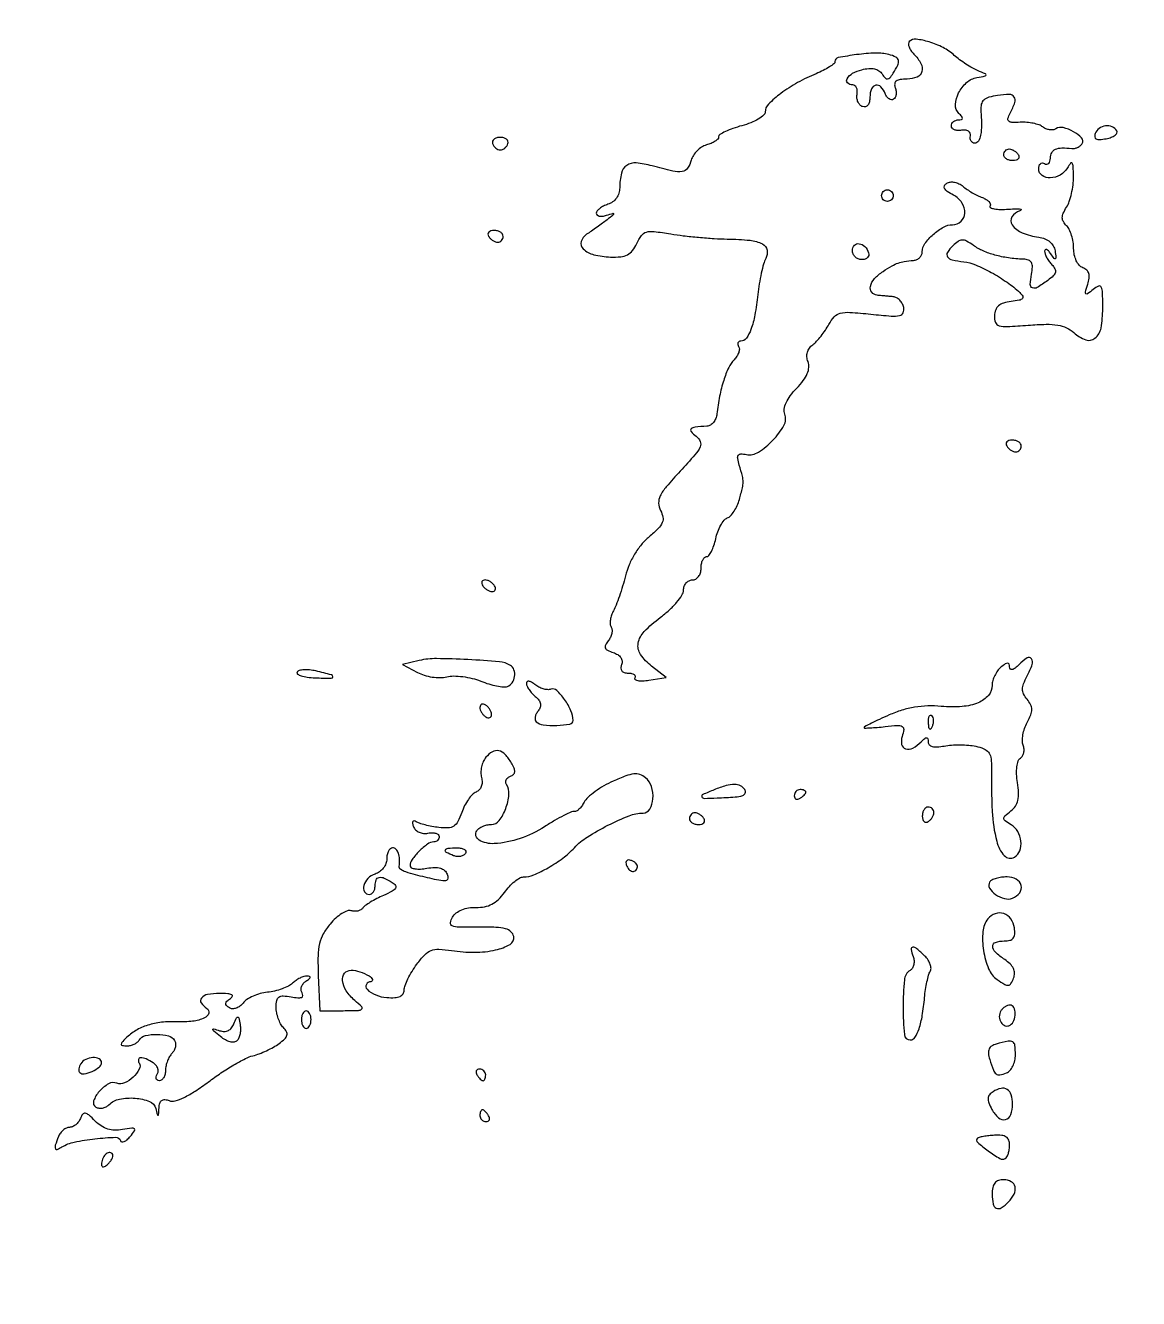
# Model space of a CAD drawing. Extents: x 0 to 4160, y 0 to 3120.
# Drawn here: x 2450.9 to 2642.1, y 2016.6 to 2235.2 of the extents above; entities that cross this region are included whole.
import ezdxf

# ---------------------------------------------------------------- set-up
doc = ezdxf.new("R2010")
doc.units = 0

msp = doc.modelspace()

# ---------------------------------------------------------------- linework, layer by layer
for points in [[(4159.499279, 606.274193, 0.000001), (4159.667734, 974.478125, 0.000057), (4159.806661, 1380.08378, 0.000034), (4159.883999, 1862.25), (4160, 3120), (3296.563358, 3120), (2433.126717, 3120)], [(757.647081, 3119.740147, 0.000002), (520.492565, 3119.487217, 0.4139)], [(1964.75, 0.149832, 0.000016), (2717.930904, 0.232101, 0.000028), (3351.473438, 0.357111)]]:
    msp.add_lwpolyline(points, format="xyb")
for points in [[(2602.767506, 2232.434172, 0.203253), (2602.619523, 2232.068305, 0.083997), (2602.719354, 2231.532746, 0.064159), (2603.041045, 2230.914886, 0.044334), (2603.547619, 2230.309524, -0.071319), (2604.760454, 2228.690728, -0.192936), (2604.928357, 2227.291398, -0.232643), (2604.096223, 2226.340574, -0.099), (2602.393011, 2226, 0.030434), (2601.187563, 2225.926559, 0.125961), (2600.51329, 2225.663247, 0.220066), (2600.253069, 2225.203086, 0.112432), (2600.349337, 2224.532025, -0.059372), (2600.501274, 2223.93149, -0.068289), (2600.497038, 2223.340673, -0.079038), (2600.34427, 2222.849049, -0.140461), (2600.061111, 2222.537769, -0.169173), (2599.691713, 2222.455784, -0.120562), (2599.291274, 2222.60502, -0.09156), (2598.918636, 2222.973151, -0.060691), (2598.63617, 2223.505744, 0.09874), (2597.903442, 2224.666067, 0.263494), (2596.999825, 2224.941068, 0.249987), (2596.260804, 2224.306141, 0.093038), (2596, 2222.916667, -0.052502), (2595.914692, 2222.106489, -0.110347), (2595.652449, 2221.53411, -0.161572), (2595.247585, 2221.256536, -0.155483), (2594.75, 2221.27041, -0.117385), (2594.294964, 2221.562122, -0.084385), (2593.953502, 2222.062684, -0.077424), (2593.775488, 2222.691828, -0.074595), (2593.793837, 2223.353744, 0.060623), (2593.828842, 2223.98348, 0.090726), (2593.694732, 2224.516412, 0.11903), (2593.417858, 2224.869917, 0.168935), (2593.043837, 2225, -0.194897), (2592.176746, 2225.351333, -0.347984), (2592.081776, 2226.071572, -0.131945), (2593.03313, 2226.993644, -0.065466), (2594.607334, 2227.616295, -0.040086), (2595.799261, 2227.815717, -0.073012), (2596.782453, 2227.756538, -0.091753), (2597.550584, 2227.441801, -0.107037), (2598.107334, 2226.885347, 0.036123), (2598.626166, 2226.195176, 0.232815), (2599.016953, 2226.031571, 0.206601), (2599.416825, 2226.233921, 0.028498), (2599.984687, 2227, 0.028988), (2600.788142, 2228.39374, 0.174089), (2600.886953, 2229.21143, 0.226383), (2600.437619, 2229.778909, 0.050919), (2599.25, 2230.217897, 0.071204), (2596.997575, 2230.466998, 0.02441), (2593.717312, 2230.201262, 0.0162), (2590.552561, 2229.683902, 0.358345), (2590, 2229.011914, -0.227674), (2589.821027, 2228.639242, -0.026229), (2589.045312, 2228.08203, -0.027426), (2587.995004, 2227.486739, -0.019013), (2586.75, 2226.926608, 0.031023), (2583.573639, 2225.404855, 0.033936), (2580.708467, 2223.541372, 0.033607), (2578.558903, 2221.687448, 0.200608), (2578, 2220.350486, -0.21901), (2577.741615, 2219.788886, -0.044306), (2576.825, 2219.134754, -0.03922), (2575.531865, 2218.505519, -0.027866), (2574, 2218, 0.018461), (2572.467369, 2217.525985, 0.027767), (2571.175, 2216.991139, 0.026489), (2570.216417, 2216.466374, 0.259862), (2570, 2216.078087, -0.191341), (2569.856032, 2215.715653, -0.056332), (2569.3907, 2215.322094, -0.047632), (2568.719805, 2214.960543, -0.035845), (2567.925787, 2214.690844, 0.076712), (2567.092123, 2214.329595, 0.055901), (2566.301539, 2213.698461, 0.055901), (2565.670405, 2212.907877, 0.076712), (2565.309156, 2212.074213, -0.088756), (2564.67991, 2210.712344, -0.20665), (2563.742834, 2210.133478, -0.093392), (2562.121933, 2210.199078, -0.011036), (2558.611672, 2211.090775, 0.043614), (2555.85617, 2211.602624, 0.174162), (2554.217471, 2211.187031, 0.19104), (2553.308143, 2209.857945, 0.053922), (2553.015313, 2207.317388, -0.076222), (2552.867142, 2206.39434, -0.077559), (2552.449467, 2205.56413, -0.078739), (2551.805424, 2204.910594, -0.082242), (2551, 2204.5, 0.038374), (2550.234551, 2204.190676, 0.048581), (2549.5875, 2203.786954, 0.056749), (2549.140219, 2203.354715, 0.174005), (2549, 2202.963997, 0.224584), (2549.140995, 2202.665927, 0.122911), (2549.514062, 2202.489141, 0.080205), (2550.079548, 2202.467718, 0.045642), (2550.75, 2202.61302, -0.004353), (2551.860731, 2202.951669, -0.467005), (2551.976563, 2202.874686, -0.254045), (2551.903443, 2202.695353, -0.002748), (2550.836622, 2201.831635, -0.009329), (2550.067031, 2201.238747, -0.00542), (2549.122353, 2200.554404, -0.005417), (2548.160379, 2199.888836, -0.009098), (2547.336622, 2199.353571, 0.185151), (2546.4035, 2198.117443, 0.279273), (2546.746012, 2196.851383, 0.130416), (2548.576702, 2195.8452, 0.052165), (2551.432299, 2195.445847, 0.033167), (2553.195153, 2195.501566, 0.094903), (2554.365984, 2195.84732, 0.111322), (2555.217753, 2196.562017, 0.055914), (2555.942546, 2197.773248, -0.051882), (2556.744757, 2199.138652, -0.166632), (2557.599703, 2199.730733, -0.098774), (2558.914036, 2199.8342, -0.012157), (2561.778358, 2199.422772, 0.012194), (2563.947247, 2199.111401, 0.006947), (2566.581768, 2198.835604, 0.006934), (2569.243143, 2198.631495, 0.011392), (2571.5, 2198.54142, -0.019583), (2575.403714, 2198.321535, -0.09366), (2577.537166, 2197.702956, -0.231308), (2578.331052, 2196.652548, -0.17096), (2578.11578, 2195.189312, 0.052584), (2577.740512, 2194.248795, 0.01383), (2577.34366, 2192.67436, 0.013887), (2576.989347, 2190.846708, 0.013836), (2576.736551, 2189, -0.016962), (2576.235846, 2185.504971, -0.042985), (2575.57151, 2183.028927, -0.065577), (2574.771505, 2181.488563, -0.244932), (2573.833994, 2181, 0.112359), (2573.516248, 2180.927684, 0.183974), (2573.328535, 2180.729932, 0.158497), (2573.304321, 2180.43202, 0.080246), (2573.450174, 2180.08062, -0.150293), (2573.567952, 2179.629209, -0.072165), (2573.455443, 2179.03528, -0.061586), (2573.143704, 2178.396969, -0.052065), (2572.670202, 2177.813059, 0.088905), (2571.736883, 2176.472136, 0.030964), (2570.885372, 2174.268928, 0.027916), (2570.185355, 2171.539705, 0.021517), (2569.719167, 2168.501051, -0.070052), (2569.522954, 2167.729662, -0.074537), (2569.123755, 2167.06029, -0.08262), (2568.589463, 2166.592266, -0.122808), (2568, 2166.403366, 0.011262), (2565.953827, 2166.222316, 0.162333), (2565.300696, 2165.920693, 0.412574), (2565.285367, 2165.466128, 0.042937), (2566.160019, 2164.67375, -0.131868), (2566.845724, 2163.787138, -0.209713), (2566.82935, 2162.843396, -0.072376), (2565.950185, 2161.4876, -0.007527), (2563.397637, 2158.662947, 0.010812), (2561.026412, 2156.004033, 0.06091), (2559.977736, 2154.420651, 0.123359), (2559.703839, 2153.183189, 0.116459), (2560.035701, 2151.933292, -0.076168), (2560.43861, 2150.791941, -0.150433), (2560.332864, 2149.845896, -0.095614), (2559.646302, 2148.843617, -0.020016), (2558.066969, 2147.402897, 0.045619), (2556.747253, 2146.069162, 0.036177), (2555.574344, 2144.414416, 0.035535), (2554.630876, 2142.571951, 0.039464), (2553.995898, 2140.676999, -0.011208), (2553.522813, 2138.946488, -0.010508), (2552.963125, 2137.200982, -0.010538), (2552.40153, 2135.673763, -0.035134), (2551.943134, 2134.709323, 0.046069), (2551.602342, 2133.949983, 0.047727), (2551.41131, 2133.149988, 0.052508), (2551.386691, 2132.428365, 0.121279), (2551.552213, 2131.915518, -0.124789), (2551.705148, 2131.430209, -0.068109), (2551.65556, 2130.804005, -0.061126), (2551.422706, 2130.139685, -0.05844), (2551.03344, 2129.540293, 0.054545), (2550.561514, 2128.825828, 0.223812), (2550.54413, 2128.320568, 0.18129), (2550.933718, 2127.914476, 0.035045), (2551.896322, 2127.532906, -0.061428), (2552.680475, 2127.173246, -0.103265), (2553.204183, 2126.676945, -0.125303), (2553.424789, 2126.085753, -0.119122), (2553.341982, 2125.448808, 0.086892), (2553.223834, 2124.84445, 0.16998), (2553.374914, 2124.38398, 0.157991), (2553.791903, 2124.096475, 0.072687), (2554.452028, 2124, -0.048523), (2555.054802, 2123.941365, -0.105624), (2555.479947, 2123.759402, -0.182507), (2555.661773, 2123.490685, -0.199436), (2555.61183, 2123.180944, 0.400594), (2555.669621, 2122.907743, 0.111025), (2556.117724, 2122.729206, 0.052497), (2556.951096, 2122.684905, 0.023489), (2558.044863, 2122.793277), (2560.984102, 2123.224665), (2558.492051, 2125.184913, -0.077051), (2556.60877, 2127.204529, -0.195466), (2556.197072, 2129.130254, -0.14982), (2557.235817, 2131.160693, -0.040906), (2559.976362, 2133.558173, 0.02594), (2561.500234, 2134.81288, 0.031042), (2562.791612, 2136.149901, 0.032448), (2563.713879, 2137.385768, 0.141615), (2563.976362, 2138.25, -0.084145), (2564.098944, 2138.918319, -0.092025), (2564.433681, 2139.485938, -0.09901), (2564.925974, 2139.865693, -0.115429), (2565.5, 2140, 0.130775), (2566.075754, 2140.153209, 0.10214), (2566.5625, 2140.583333, 0.08892), (2566.888136, 2141.230589, 0.072314), (2567, 2142, -0.044077), (2567.067622, 2142.765608, -0.06388), (2567.27041, 2143.4125, -0.083673), (2567.568711, 2143.850101, -0.204147), (2567.920545, 2144, 0.232912), (2568.319595, 2144.19655, 0.044069), (2568.768594, 2144.901099, 0.038887), (2569.189645, 2145.892639, 0.026914), (2569.514841, 2147.06757, -0.034417), (2569.869691, 2148.278714, -0.038583), (2570.377093, 2149.382322, -0.042024), (2570.951758, 2150.236764, -0.132853), (2571.504049, 2150.639927, 0.115826), (2572.062066, 2151.019261, 0.041651), (2572.654661, 2151.782991, 0.03859), (2573.188023, 2152.760488, 0.036958), (2573.57379, 2153.822358, 0.0084), (2574.104916, 2155.836888, 0.060787), (2574.224248, 2156.83024, 0.063543), (2574.09786, 2157.806222, 0.009642), (2573.562818, 2159.702667, -0.027474), (2573.282159, 2160.852873, -0.195146), (2573.394525, 2161.404212, -0.253471), (2573.83233, 2161.636503, -0.045426), (2574.784693, 2161.541464, 0.192523), (2576.854721, 2161.939868, 0.060134), (2579.338276, 2163.992363, 0.060675), (2581.225417, 2166.533252, 0.224676), (2581.372292, 2168.472207, -0.132367), (2581.281452, 2169.349282, -0.067586), (2581.605695, 2170.416459, -0.052794), (2582.318104, 2171.617356, -0.030776), (2583.401199, 2172.896874, 0.028883), (2584.554091, 2174.248446, 0.06086), (2585.246413, 2175.438452, 0.081782), (2585.509932, 2176.505377, 0.1118), (2585.368616, 2177.481784, -0.073044), (2585.18364, 2178.306733, -0.086355), (2585.261399, 2179.101481, -0.087895), (2585.600583, 2179.812423, -0.0789), (2586.174177, 2180.394608, 0.045798), (2586.838884, 2180.985752, 0.020352), (2587.605672, 2181.874835, 0.019944), (2588.346554, 2182.88864, 0.02542), (2588.942179, 2183.881427, -0.06381), (2589.879077, 2185.202133, -0.14807), (2590.915129, 2185.812438, -0.076666), (2592.547096, 2185.951991, -0.009104), (2596.177339, 2185.639253, 0.006659), (2599.660653, 2185.322012, 0.068531), (2601.099431, 2185.407493, 0.238815), (2601.696806, 2185.875962, 0.158465), (2601.805459, 2186.757826, 0.075171), (2601.564992, 2187.433771, 0.069783), (2601.130803, 2188.02779, 0.07362), (2600.576011, 2188.452437, 0.104329), (2599.983642, 2188.63465, -0.000104), (2599.324547, 2188.694605, -0.000069), (2598.568632, 2188.763631, -0.000069), (2597.834851, 2188.83084, -0.000136), (2597.25, 2188.88465, -0.205324), (2596.300566, 2189.399683, -0.231135), (2596.081195, 2190.406924, -0.125736), (2596.792382, 2191.740243, -0.064253), (2598.25, 2192.973722, -0.011635), (2599.821768, 2193.938897, -0.045024), (2600.857095, 2194.423078, -0.049735), (2601.910779, 2194.689962, -0.016387), (2603.5, 2194.875, 0.086306), (2604.072859, 2195.024529, 0.087167), (2604.559375, 2195.358379, 0.091458), (2604.885628, 2195.822122, 0.108087), (2605, 2196.345012, -0.155723), (2605.448631, 2197.750562, -0.056027), (2606.865335, 2199.33405, -0.055725), (2608.636752, 2200.592434, -0.127262), (2610.212109, 2201, 0.192997), (2611.666689, 2201.583183, 0.197261), (2612.29851, 2203.00311, 0.15354), (2611.803291, 2204.754523, 0.125436), (2610.36003, 2206.07491, -0.024876), (2609.290787, 2206.717502, -0.117722), (2608.809239, 2207.239041, -0.255564), (2608.804295, 2207.698141, -0.132664), (2609.208081, 2208.128601, -0.115555), (2609.798105, 2208.326413, -0.070499), (2610.535572, 2208.291454, -0.064611), (2611.301894, 2208.039902, -0.064945), (2611.977161, 2207.60141, 0.027557), (2612.6918, 2207.057532, 0.017054), (2613.585347, 2206.495663, 0.017092), (2614.508621, 2205.99958, 0.029299), (2615.313382, 2205.659062, -0.046258), (2615.97182, 2205.353772, -0.075953), (2616.449195, 2204.969142, -0.110044), (2616.678273, 2204.570673, -0.21736), (2616.633528, 2204.216053, 0.447665), (2616.718634, 2203.929019, 0.067268), (2617.366137, 2203.724176, 0.040036), (2618.442152, 2203.624866, 0.019576), (2619.820146, 2203.662278, -0.009467), (2621.140281, 2203.724843, -0.043448), (2621.90498, 2203.680121, -0.543438), (2621.967129, 2203.544594, -0.180128), (2621.75, 2203.379964, 0.182905), (2620.404633, 2202.348454, 0.302579), (2620.449763, 2200.971704, 0.141094), (2622.172102, 2199.607042, 0.063007), (2624.989784, 2198.845818, -0.05907), (2626.054062, 2198.567235, -0.080847), (2626.904506, 2198.062803, -0.089174), (2627.492396, 2197.359447, -0.090904), (2627.793541, 2196.5, -0.007643), (2627.950208, 2195.391712, -0.27995), (2627.849719, 2195.167161, -0.401445), (2627.648716, 2195.199477, -0.010586), (2627.069069, 2196, 0.030989), (2626.667345, 2196.509683, 0.109875), (2626.33117, 2196.750937, 0.317402), (2626.117133, 2196.705073, 0.184666), (2626.015313, 2196.45, 0.089611), (2626.096823, 2195.957947, 0.036677), (2626.371686, 2195.336162, 0.034796), (2626.772792, 2194.695124, 0.037478), (2627.25, 2194.132679, -0.065798), (2627.784508, 2193.425336, -0.193953), (2627.863571, 2192.83238, -0.14164), (2627.506064, 2192.225004, -0.030401), (2626.55887, 2191.432679, -0.02058), (2624.755779, 2190.21319, -0.233422), (2623.923043, 2190.133943, -0.326699), (2623.537242, 2190.728613, -0.033226), (2623.755249, 2192.5, 0.034244), (2623.906135, 2193.746908, 0.137522), (2623.73915, 2194.488885, 0.187142), (2623.249577, 2194.906376, 0.074212), (2622.366577, 2195.07431, -0.024701), (2619.781195, 2195.305492, -0.032686), (2617.467085, 2195.78404, -0.036262), (2615.45414, 2196.500086, -0.049229), (2613.774285, 2197.445543, 0.027323), (2612.593919, 2198.179634, 0.130089), (2611.829283, 2198.369203, 0.151897), (2611.135637, 2198.141495, 0.041703), (2610.247293, 2197.39015, 0.0544), (2609.32167, 2196.237768, 0.301031), (2609.334368, 2195.481671, 0.192322), (2610.122208, 2194.955086, 0.025531), (2612.139804, 2194.633336, -0.073656), (2614.155268, 2194.109813, -0.025728), (2616.856556, 2192.796178, -0.025878), (2619.581024, 2191.103915, -0.038516), (2621.754566, 2189.329828, -0.068278), (2622.241161, 2188.719289, -0.34187), (2622.191248, 2188.313095, -0.15275), (2621.648623, 2188.026069, -0.017217), (2620.254566, 2187.816863, 0.043464), (2618.960346, 2187.552621, 0.104516), (2618.104527, 2187.088908, 0.125773), (2617.603565, 2186.380826, 0.078904), (2617.392906, 2185.382798, 0.100434), (2617.5673, 2184.226222, 0.240711), (2618.184989, 2183.652505, 0.082372), (2619.567096, 2183.497479, 0.006778), (2623.197607, 2183.738281, -0.013884), (2626.270662, 2183.898285, -0.04585), (2628.291918, 2183.761882, -0.068853), (2629.769253, 2183.310538, -0.075536), (2631.017457, 2182.484202, 0.09407), (2633.072685, 2181.229849, 0.268631), (2634.664145, 2181.494004, 0.176921), (2635.696959, 2183.251795, 0.045282), (2636, 2186.59106, 0.006839), (2635.962006, 2189.368562, 0.109485), (2635.734978, 2190.274829, 0.402415), (2635.259356, 2190.44418, 0.067506), (2634.355754, 2189.880287, -0.010618), (2633.377091, 2189.10256, -0.367546), (2633.104238, 2189.117359, -0.278943), (2633.021341, 2189.419096, -0.007848), (2633.424705, 2190.762768, 0.04291), (2633.665427, 2191.831398, 0.107304), (2633.603437, 2192.624598, 0.137163), (2633.238178, 2193.201529, 0.092098), (2632.568951, 2193.611915, -0.123569), (2631.957, 2194.041717, -0.067155), (2631.451542, 2194.815749, -0.059177), (2631.114134, 2195.813256, -0.052035), (2631, 2196.906989, 0.040241), (2630.909639, 2198.02791, 0.035551), (2630.640168, 2199.16876, 0.037271), (2630.245351, 2200.164388, 0.083534), (2629.775041, 2200.824959, -0.06453), (2629.230766, 2201.531315, -0.13268), (2629.050081, 2202.200232, -0.106729), (2629.215675, 2202.96716, -0.033247), (2629.775041, 2204.011391, 0.056951), (2630.243297, 2204.994603, 0.026489), (2630.631236, 2206.355353, 0.02583), (2630.891383, 2207.843107, 0.032706), (2630.969591, 2209.236431, 0.007418), (2630.926333, 2211.027066, 0.142803), (2630.751686, 2211.549395, 0.506557), (2630.464445, 2211.557059, 0.033087), (2629.919901, 2210.75, -0.13133), (2628.69367, 2209.531543, -0.121151), (2626.984447, 2209.040186, -0.163059), (2625.578905, 2209.451172, -0.245525), (2625, 2210.559017, -0.066118), (2625.073267, 2211.110654, -0.138808), (2625.29375, 2211.478525, -0.191142), (2625.620352, 2211.607943, -0.139169), (2626, 2211.5, 0.139169), (2626.379648, 2211.392057, 0.191142), (2626.70625, 2211.521475, 0.138808), (2626.926733, 2211.889346, 0.066118), (2627, 2212.440983, -0.125421), (2627.233855, 2213.358599, -0.163804), (2627.865212, 2213.943233, -0.103399), (2628.978073, 2214.187656, -0.033253), (2630.674593, 2214.091962, 0.079064), (2631.168691, 2214.109249, 0.061225), (2631.681402, 2214.276356, 0.061682), (2632.134415, 2214.560737, 0.083553), (2632.452601, 2214.923307, 0.336036), (2632.360359, 2215.893536, 0.079148), (2630.998719, 2216.971596, 0.069583), (2629.219825, 2217.667244, 0.199434), (2627.935528, 2217.460154, -0.106541), (2627.454456, 2217.289281, -0.068001), (2626.858617, 2217.29332, -0.063666), (2626.243752, 2217.463313, -0.067964), (2625.706195, 2217.780167, 0.083311), (2625.057633, 2218.136245, 0.032642), (2624.070854, 2218.409978, 0.031192), (2622.942502, 2218.572409, 0.033804), (2621.832881, 2218.586864, -0.019413), (2620.402993, 2218.564364, -0.178746), (2619.835848, 2218.788816, -0.292726), (2619.706926, 2219.25346, -0.048165), (2620.082881, 2220.154865, 0.034592), (2620.907342, 2221.990011, 0.245919), (2620.785738, 2222.926086, 0.246388), (2619.947597, 2223.35838, 0.034705), (2617.944378, 2223.205144, 0.031938), (2616.424117, 2222.881776, 0.114206), (2615.55809, 2222.407694, 0.155074), (2615.134585, 2221.692792, 0.076422), (2615.055069, 2220.628337, -0.016351), (2615.169844, 2218.095603, -0.049514), (2615.021156, 2216.378143, -0.089575), (2614.63214, 2215.35698, -0.26285), (2614, 2215, -0.133456), (2613.638866, 2215.098139, -0.125576), (2613.367188, 2215.367188, -0.10725), (2613.229849, 2215.772455, -0.077768), (2613.25, 2216.25, 0.146981), (2613.206748, 2216.706443, 0.155472), (2612.919083, 2217.05158, 0.117665), (2612.408419, 2217.228348, 0.066434), (2611.75, 2217.206163, -0.056917), (2611.08041, 2217.170881, -0.086169), (2610.514062, 2217.305268, -0.115289), (2610.138007, 2217.582031, -0.178556), (2610, 2217.956163, -0.114207), (2610.092151, 2218.354341, -0.100341), (2610.3525, 2218.693373, -0.09377), (2610.741767, 2218.920887, -0.08569), (2611.2, 2219, 0.055138), (2611.717197, 2219.057209, 0.33186), (2611.88278, 2219.25, 0.192135), (2611.780005, 2219.569885, 0.023725), (2611.277331, 2220.122669, -0.211675), (2610.700127, 2221.618787, -0.105179), (2611.230371, 2223.623531, -0.094529), (2612.608602, 2225.411658, -0.138295), (2614.387006, 2226.272462, 0.004728), (2615.806089, 2226.538617, 0.331973), (2615.95851, 2226.70727, 0.324458), (2615.841595, 2226.905154, 0.004613), (2614.5, 2227.473071, -0.030832), (2613.590644, 2227.915553, -0.015548), (2612.5, 2228.577647, -0.01538), (2611.411683, 2229.33417, -0.022048), (2610.5, 2230.074883, 0.061736), (2608.566053, 2231.4067, 0.045935), (2606.164225, 2232.388225, 0.046391), (2603.94289, 2232.84644, 0.227852)], [(2634.698284, 2216.656124, 0.113583), (2634.616421, 2216.076102, 0.267316), (2634.85759, 2215.729867, 0.131431), (2635.47149, 2215.619035, 0.026539), (2636.579641, 2215.770473, 0.03848), (2637.459215, 2216.009934, 0.07152), (2638.111769, 2216.354255, 0.117053), (2638.443747, 2216.74093, 0.263336), (2638.429328, 2217.114349, 0.158583), (2637.613684, 2217.805095, 0.128279), (2636.470721, 2217.957967, 0.125041), (2635.376482, 2217.532302, 0.147201)], [(2531.191667, 2214.925, 0.073624), (2531.399741, 2214.514089, 0.066918), (2531.723802, 2214.165781, 0.070382), (2532.110048, 2213.930417, 0.102038), (2532.5, 2213.85, 0.102038), (2532.889952, 2213.930417, 0.070382), (2533.276198, 2214.165781, 0.066918), (2533.600259, 2214.514089, 0.073624), (2533.808333, 2214.925, 0.159683), (2533.810399, 2215.333474, 0.143818), (2533.571823, 2215.684219, 0.107546), (2533.111023, 2215.920344, 0.064908), (2532.5, 2216, 0.064908), (2531.888977, 2215.920344, 0.107546), (2531.428177, 2215.684219, 0.143818), (2531.189601, 2215.333474, 0.159683)], [(2621.5, 2213, -0.139169), (2621.607943, 2212.620352, -0.191142), (2621.478525, 2212.29375, -0.138808), (2621.110654, 2212.073267, -0.066118), (2620.559017, 2212, -0.062283), (2619.962904, 2212.074545, -0.080552), (2619.457961, 2212.29375, -0.097988), (2619.120018, 2212.618621, -0.153634), (2619, 2213, -0.092995), (2619.071618, 2213.381732, -0.096318), (2619.276414, 2213.70625, -0.099231), (2619.581949, 2213.923444, -0.105429), (2619.940983, 2214, -0.089642), (2620.346558, 2213.926698, -0.053229), (2620.7871, 2213.70625, -0.051032), (2621.193797, 2213.382515, -0.06081)], [(2600, 2206, -0.099038), (2599.923658, 2205.618362, -0.097945), (2599.70625, 2205.29375, -0.097945), (2599.381638, 2205.076342, -0.099038), (2599, 2205, -0.099038), (2598.618362, 2205.076342, -0.097945), (2598.29375, 2205.29375, -0.097945), (2598.076342, 2205.618362, -0.099038), (2598, 2206, -0.099038), (2598.076342, 2206.381638, -0.097945), (2598.29375, 2206.70625, -0.097945), (2598.618362, 2206.923658, -0.099038), (2599, 2207, -0.099038), (2599.381638, 2206.923658, -0.097945), (2599.70625, 2206.70625, -0.097945), (2599.923658, 2206.381638, -0.099038)], [(2530.5, 2199, 0.06081), (2530.806203, 2198.617485, 0.051032), (2531.2129, 2198.29375, 0.053229), (2531.653442, 2198.073302, 0.089642), (2532.059017, 2198, 0.105429), (2532.418051, 2198.076556, 0.099231), (2532.723586, 2198.29375, 0.096318), (2532.928382, 2198.618268, 0.092995), (2533, 2199, 0.153634), (2532.879982, 2199.381379, 0.097988), (2532.542039, 2199.70625, 0.080552), (2532.037096, 2199.925455, 0.062283), (2531.440983, 2200, 0.066118), (2530.889346, 2199.926733, 0.138808), (2530.521475, 2199.70625, 0.191142), (2530.392057, 2199.379648, 0.139169)], [(2595.770833, 2196.1875, -0.134046), (2595.795817, 2195.735738, -0.144529), (2595.585286, 2195.348828, -0.119977), (2595.158616, 2195.089234, -0.077096), (2594.583333, 2195, -0.099038), (2593.979073, 2195.120875, -0.097945), (2593.465104, 2195.465104, -0.097945), (2593.120875, 2195.979073, -0.099038), (2593, 2196.583333, -0.190724), (2593.346973, 2197.459866, -0.244413), (2594.153639, 2197.742973, -0.165501), (2595.122932, 2197.250696, -0.113253)], [(2619.5, 2163, 0.06081), (2619.806203, 2162.617485, 0.051032), (2620.2129, 2162.29375, 0.053229), (2620.653442, 2162.073302, 0.089642), (2621.059017, 2162, 0.105429), (2621.418051, 2162.076556, 0.099231), (2621.723586, 2162.29375, 0.096318), (2621.928382, 2162.618268, 0.092995), (2622, 2163, 0.153634), (2621.879982, 2163.381379, 0.097988), (2621.542039, 2163.70625, 0.080552), (2621.037096, 2163.925455, 0.062283), (2620.440983, 2164, 0.066118), (2619.889346, 2163.926733, 0.138808), (2619.521475, 2163.70625, 0.191142), (2619.392057, 2163.379648, 0.139169)], [(2529.5, 2139, 0.064269), (2529.810561, 2138.617474, 0.051777), (2530.230237, 2138.29375, 0.053414), (2530.689814, 2138.073533, 0.085235), (2531.118034, 2138, 0.117858), (2531.449529, 2138.079239, 0.186277), (2531.642737, 2138.29375, 0.154201), (2531.661825, 2138.617617, 0.076764), (2531.5, 2139, 0.064269), (2531.189439, 2139.382526, 0.051777), (2530.769763, 2139.70625, 0.053414), (2530.310186, 2139.926467, 0.085235), (2529.881966, 2140, 0.117858), (2529.550471, 2139.920761, 0.186277), (2529.357263, 2139.70625, 0.154201), (2529.338175, 2139.382383, 0.076764)], [(2518.593763, 2126.165747), (2515.687526, 2125.5), (2518.266716, 2124.122254, 0.048799), (2519.445303, 2123.633523, 0.03671), (2520.814892, 2123.324111, 0.037394), (2522.174431, 2123.223259, 0.061376), (2523.318172, 2123.365008, -0.063496), (2524.504413, 2123.50694, -0.029752), (2526.049677, 2123.402898, -0.028893), (2527.679388, 2123.098781, -0.03592), (2529.145219, 2122.622655, 0.022431), (2530.52126, 2122.134317, 0.025301), (2531.881721, 2121.793337, 0.025712), (2533.054518, 2121.623787, 0.110483), (2533.75, 2121.713235, 0.161771), (2534.551604, 2122.346675, 0.111409), (2534.96203, 2123.439109, 0.115181), (2534.857562, 2124.57302, 0.18038), (2534.25, 2125.327197, 0.112519), (2532.352132, 2125.938559, 0.008508), (2526.92981, 2126.321596, 0.01132), (2521.550122, 2126.487717, 0.058421)], [(2621.619048, 2125.47619, -0.02611), (2620.928852, 2124.854547, -0.106442), (2620.428065, 2124.60086, -0.288759), (2620.13074, 2124.6946, -0.177623), (2620, 2125.051016, 0.083031), (2619.916419, 2125.550856, 0.329567), (2619.675213, 2125.716838, 0.145839), (2619.25117, 2125.574602, 0.019866), (2618.5, 2125, 0.062371), (2617.92585, 2124.38799, 0.044187), (2617.440625, 2123.5796, 0.044567), (2617.109875, 2122.70935, 0.068639), (2617, 2121.912739, -0.179092), (2616.358901, 2120.180286, -0.117974), (2614.619763, 2118.920016, -0.080002), (2611.845963, 2118.263077, -0.040542), (2608.247815, 2118.29241, 0.030124), (2605.921802, 2118.359796, 0.0333), (2603.682318, 2118.139981, 0.033238), (2601.488177, 2117.624229, 0.029797), (2599.297612, 2116.807449, 0.004598), (2597.650058, 2116.060467, 0.007411), (2596.262423, 2115.390697, 0.002387), (2595.085452, 2114.793894, 0.281268), (2595, 2114.654006, 0.422378), (2595.093159, 2114.563401, 0.004731), (2596.059275, 2114.59941, 0.0109), (2597.223254, 2114.679283, 0.006477), (2598.606041, 2114.822586, -0.011568), (2600.762418, 2115.023892, -0.149986), (2601.539266, 2114.843798, -0.300606), (2601.800149, 2114.318844, -0.046163), (2601.538653, 2113.121786, 0.12318), (2601.452641, 2111.740859, 0.285504), (2602.124076, 2111.004229, 0.19402), (2603.36985, 2111.139076, 0.073707), (2604.8, 2112.2, -0.018534), (2605.421309, 2112.776879, -0.183925), (2605.75, 2112.895926, -0.352122), (2605.94435, 2112.734399, -0.050103), (2606, 2112.180443, 0.196568), (2606.19559, 2111.702153, 0.137288), (2606.706883, 2111.408349, 0.078997), (2607.561395, 2111.330358, 0.030175), (2608.75, 2111.482105, -0.030522), (2609.999255, 2111.640714, -0.018603), (2611.486575, 2111.682461, -0.018618), (2612.969449, 2111.613648, -0.031139), (2614.204297, 2111.432245, -0.044896), (2615.556332, 2111.017196, -0.124501), (2616.35092, 2110.431364, -0.127522), (2616.760559, 2109.547709, -0.048199), (2616.875785, 2108.180583, 0.014859), (2617.014273, 2100.257459, 0.049919), (2617.773042, 2095.131175, 0.121743), (2619.088168, 2092.659607, 0.363069), (2620.848296, 2092.406242, 0.168808), (2621.74649, 2093.510712, 0.114449), (2621.943015, 2095.135205, 0.105653), (2621.399141, 2096.787238, 0.126227), (2620.25, 2097.949575, -0.020811), (2619.224455, 2098.623823, -0.237445), (2619.006906, 2099.040345, -0.216975), (2619.202352, 2099.487268, -0.017405), (2620.214072, 2100.333237, 0.078578), (2620.99174, 2101.164064, 0.091703), (2621.424634, 2102.152934, 0.069989), (2621.540707, 2103.439285, 0.027786), (2621.35386, 2105.20684, -0.027766), (2621.200264, 2106.659309, -0.041665), (2621.242864, 2107.93264, -0.0496), (2621.457155, 2108.90998, -0.177391), (2621.846114, 2109.404893, 0.119877), (2622.208951, 2109.772693, 0.081636), (2622.426279, 2110.321457, 0.07426), (2622.468648, 2110.963235, 0.07114), (2622.32345, 2111.599486, -0.094983), (2622.187725, 2112.358223, -0.040606), (2622.284387, 2113.388432, -0.038268), (2622.570228, 2114.502211, -0.040943), (2623.01786, 2115.533372, 0.028642), (2623.625302, 2116.843565, 0.095631), (2623.799946, 2117.770743, 0.117519), (2623.601507, 2118.587049, 0.055128), (2623, 2119.5, -0.055746), (2622.396169, 2120.418941, -0.119132), (2622.201434, 2121.240182, -0.094896), (2622.385762, 2122.180613, -0.027162), (2623.017437, 2123.532582, 0.035213), (2623.885836, 2125.47196, 0.248505), (2623.749807, 2126.462028, 0.401101), (2623.004129, 2126.60096, 0.051719)], [(2497.601475, 2124.164189, 0.400277), (2497.671606, 2123.831755, 0.07358), (2498.291346, 2123.528943, 0.044856), (2499.336526, 2123.297472, 0.022684), (2500.681725, 2123.185649, 0.004478), (2503.463657, 2123.106009, 0.38811), (2503.753698, 2123.360788, 0.372862), (2503.528962, 2123.686351, 0.004402), (2500.811285, 2124.362994, 0.031897), (2499.743694, 2124.547837, 0.042407), (2498.759309, 2124.570388, 0.048555), (2497.982596, 2124.445926, 0.192656)], [(2537, 2122.244889, 0.109217), (2537.104145, 2121.773795, 0.038917), (2537.444247, 2121.169947, 0.036374), (2537.933622, 2120.543866, 0.035492), (2538.512331, 2119.989766, -0.051865), (2539.135422, 2119.352863, -0.117347), (2539.419185, 2118.745663, -0.138851), (2539.375536, 2118.143755, -0.086312), (2539.021007, 2117.525312, 0.056498), (2538.686054, 2117.013895, 0.071102), (2538.50546, 2116.477938, 0.086014), (2538.500004, 2116.0008, 0.157592), (2538.675343, 2115.657991, 0.17236), (2539.852456, 2115.098018, 0.034678), (2542.2072, 2115.01948, 0.032637), (2544.460883, 2115.248421, 0.366249), (2545, 2115.885693, 0.106249), (2544.643933, 2117.542399, 0.048657), (2543.538732, 2119.469783, 0.048005), (2542.205942, 2121.008457, 0.277509), (2541.199454, 2121.233151, -0.099497), (2540.607645, 2121.159744, -0.05206), (2539.8741, 2121.292439, -0.048862), (2539.121235, 2121.593695, -0.053663), (2538.466378, 2122.027904, 0.036608), (2537.889505, 2122.43934, 0.100196), (2537.420841, 2122.608629, 0.218368), (2537.127272, 2122.523233, 0.217781)], [(2529, 2118.118034, 0.085235), (2529.073533, 2117.689814, 0.053414), (2529.29375, 2117.230237, 0.051777), (2529.617474, 2116.810561, 0.064269), (2530, 2116.5, 0.076764), (2530.382383, 2116.338175, 0.154201), (2530.70625, 2116.357263, 0.186277), (2530.920761, 2116.550471, 0.117858), (2531, 2116.881966, 0.085235), (2530.926467, 2117.310186, 0.053414), (2530.70625, 2117.769763, 0.051777), (2530.382526, 2118.189439, 0.064269), (2530, 2118.5, 0.076764), (2529.617617, 2118.661825, 0.154201), (2529.29375, 2118.642737, 0.186277), (2529.079239, 2118.449529, 0.117858)], [(2606.683114, 2114.8125, -0.054073), (2606.461564, 2114.395823, -0.470617), (2606.279315, 2114.37858, -0.168741), (2606.137993, 2114.670344, -0.018894), (2606.078947, 2115.416667, -0.028489), (2606.089945, 2116.112848, -0.077125), (2606.200665, 2116.592839, -0.208169), (2606.385309, 2116.77538, -0.296942), (2606.604167, 2116.729167, -0.126455), (2606.797407, 2116.402231, -0.060344), (2606.876576, 2115.916927, -0.05415), (2606.839148, 2115.359369, -0.051402)], [(2530.032061, 2109.538631, 0.070596), (2529.584108, 2108.810888, 0.048777), (2529.285541, 2107.889403, 0.048691), (2529.170702, 2106.925258, 0.069367), (2529.271467, 2106.069909, -0.066154), (2529.373019, 2105.252891, -0.087347), (2529.236952, 2104.516461, -0.099181), (2528.879479, 2103.939473, -0.113484), (2528.342069, 2103.57777, 0.110522), (2527.7186, 2103.163423, 0.037772), (2527.024566, 2102.320072, 0.035368), (2526.375077, 2101.242344, 0.03407), (2525.874748, 2100.070545, -0.034065), (2525.206532, 2098.505502, -0.129694), (2524.504541, 2097.720424, -0.13778), (2523.532053, 2097.409521, -0.040392), (2521.950254, 2097.480984, -0.015221), (2520.767713, 2097.66737, -0.01557), (2519.607671, 2097.924227, -0.015508), (2518.616679, 2098.209251, -0.060701), (2518.039539, 2098.475564, 0.096102), (2517.682667, 2098.61069, 0.324649), (2517.471708, 2098.506831, 0.175817), (2517.426257, 2098.178143, 0.038954), (2517.590564, 2097.62459, 0.114035), (2517.952786, 2097.087672, 0.082906), (2518.555732, 2096.688512, 0.076829), (2519.302443, 2096.485077, 0.075866), (2520.079109, 2096.515235, -0.045856), (2520.81472, 2096.588007, -0.074309), (2521.435738, 2096.499614, -0.106567), (2521.849401, 2096.272521, -0.217433), (2522, 2095.942582, -0.097518), (2521.929162, 2095.582836, -0.097574), (2521.727232, 2095.276884, -0.098294), (2521.425786, 2095.07201, -0.100579), (2521.071429, 2095, 0.160884), (2520.015982, 2094.651366, 0.037286), (2518.582085, 2093.412373, 0.037314), (2517.347789, 2091.973612, 0.159959), (2517, 2090.914309, 0.293031), (2517.208242, 2090.589497, 0.070655), (2517.850306, 2090.398235, 0.050686), (2518.785183, 2090.35412, 0.030072), (2519.89466, 2090.481442, -0.03345), (2521.240624, 2090.626707, -0.080286), (2522.23381, 2090.507359, -0.113211), (2522.926586, 2090.12413, -0.118968), (2523.36802, 2089.483338, -0.083824), (2523.511964, 2088.770129, -0.310506), (2523.277071, 2088.403857, -0.137357), (2522.622788, 2088.321367, -0.017782), (2521.22336, 2088.580579, -0.004857), (2517.946655, 2089.342356, -0.02831), (2516.251957, 2089.856843, -0.060346), (2515.360782, 2090.311656, -0.287496), (2515.138735, 2090.81094, 0.044945), (2515.20323, 2092.059775, 0.076331), (2515.005443, 2093.084893, 0.109218), (2514.584598, 2093.755352, 0.200807), (2514, 2094, 0.185742), (2513.618226, 2093.853109, 0.089917), (2513.29375, 2093.432295, 0.069758), (2513.073798, 2092.806935, 0.04977), (2513, 2092.067388, -0.094537), (2512.850007, 2091.281172, -0.071315), (2512.4125, 2090.516015, -0.069591), (2511.764378, 2089.887511, -0.081113), (2511, 2089.5, 0.122244), (2509.770253, 2088.744999, 0.1253), (2509.050019, 2087.508968, 0.204958), (2509.181807, 2086.468717, 0.266145), (2510, 2086, 0.148195), (2510.381354, 2086.115568, 0.098894), (2510.70625, 2086.440625, 0.082425), (2510.925306, 2086.926543, 0.064853), (2511, 2087.5, -0.090637), (2511.179737, 2088.483373, -0.261654), (2511.692121, 2088.912678, -0.155931), (2512.57054, 2088.803368, -0.032739), (2513.947847, 2088.053394, -0.096387), (2514.498082, 2087.534324, -0.314206), (2514.504477, 2087.059888, -0.124634), (2513.933302, 2086.551396, -0.016136), (2512.447847, 2085.839061, 0.015813), (2511.272793, 2085.276509, 0.017683), (2510.179591, 2084.660004, 0.017231), (2509.29076, 2084.073458, 0.083943), (2508.865654, 2083.64847, -0.110369), (2508.523629, 2083.340592, -0.072246), (2508.026855, 2083.14859, -0.067183), (2507.456947, 2083.096925, -0.06961), (2506.900953, 2083.199682, 0.173731), (2506.232558, 2083.184789, 0.049064), (2505.286661, 2082.711002, 0.043155), (2504.25069, 2081.925635, 0.034106), (2503.273652, 2080.91337, 0.045912), (2502.092088, 2079.214674, 0.072433), (2501.448921, 2077.563183, 0.052928), (2501.191883, 2075.449332, 0.014544), (2501.238353, 2072.092219), (2501.5, 2066.000833), (2505.5, 2066.033686, 0.00465), (2508.14073, 2066.079939, 0.17472), (2508.68871, 2066.294224, 0.437003), (2508.699642, 2066.683216, 0.016396), (2507.5, 2067.783269, -0.071325), (2506.052462, 2069.436843, -0.114099), (2505.412816, 2071.192251, -0.198096), (2505.759929, 2072.451795, -0.23417), (2506.861111, 2072.984687, -0.078368), (2508.37021, 2072.732223, -0.050105), (2509.995318, 2072.001998, -0.167826), (2510.529452, 2071.387831, -0.527459), (2510.281385, 2071.015313, 0.271641), (2509.495588, 2070.541023, 0.332476), (2509.615954, 2069.714941, 0.10072), (2511.110555, 2068.728476, 0.078288), (2513.013256, 2068.290257, 0.030134), (2514.379084, 2068.276791, 0.089602), (2515.287239, 2068.488585, 0.147615), (2515.805861, 2068.926265, 0.145188), (2516, 2069.580749, -0.090356), (2516.140181, 2070.350131, -0.023739), (2516.639197, 2071.504851, -0.02331), (2517.343109, 2072.787267, -0.022012), (2518.175989, 2074.024168, -0.030003), (2519.52439, 2075.636049, -0.110377), (2520.618915, 2076.375758, -0.106632), (2521.945136, 2076.592496, -0.02703), (2524.128459, 2076.363468, 0.040708), (2528.108744, 2076.055609, 0.054574), (2531.702359, 2076.464224, 0.073873), (2534.182345, 2077.425371, 0.321385), (2534.804584, 2078.776197, 0.164629), (2534.342478, 2079.589716, 0.117018), (2533.412181, 2080.091802, 0.056448), (2531.761779, 2080.339805, 0.011799), (2528.832472, 2080.377244, -0.00601), (2525.427017, 2080.381344, -0.086761), (2524.244209, 2080.604302, -0.353903), (2523.933736, 2081.132863, -0.10262), (2524.285543, 2082.08562, -0.090127), (2524.942971, 2082.808499, -0.064926), (2525.88957, 2083.354692, -0.058245), (2527.051442, 2083.685413, -0.04738), (2528.343665, 2083.771166, 0.054249), (2529.810355, 2083.888702, 0.074156), (2531.059579, 2084.325543, 0.070499), (2532.172085, 2085.128543, 0.043844), (2533.231762, 2086.343602, -0.029448), (2534.068246, 2087.360326, -0.034095), (2534.980938, 2088.219683, -0.036404), (2535.839175, 2088.825122, -0.136233), (2536.4691, 2089, 0.099535), (2538.260645, 2089.36021, 0.030765), (2540.740365, 2090.583668, 0.031022), (2543.246438, 2092.2323, 0.044247), (2545.225904, 2094.012104, -0.064479), (2547.450418, 2095.855536, -0.023831), (2550.999469, 2097.866703, -0.022724), (2554.642766, 2099.504476, -0.090921), (2557.031892, 2099.978038, 0.263404), (2558.189695, 2100.655549, 0.11454), (2558.731492, 2102.418521, 0.094918), (2558.479975, 2104.518632, 0.143372), (2557.45706, 2106.035637, 0.09364), (2556.498995, 2106.566506, 0.105988), (2555.455611, 2106.679702, 0.064333), (2554.0738, 2106.353815, 0.015885), (2551.916263, 2105.46224, 0.025383), (2550.299507, 2104.632036, 0.025598), (2548.779906, 2103.644394, 0.026444), (2547.551031, 2102.649858, 0.08675), (2546.909382, 2101.830679, -0.033548), (2546.485568, 2101.152377, -0.046313), (2546.013416, 2100.611976, -0.055123), (2545.563705, 2100.270101, -0.20712), (2545.220143, 2100.224694, 0.179128), (2544.752292, 2100.188392, 0.010097), (2543.422409, 2099.542496, 0.01447), (2541.84515, 2098.67826, 0.010025), (2540.111462, 2097.614741, -0.060653), (2535.895224, 2095.582549, -0.067498), (2531.464944, 2094.715855, -0.145942), (2528.865231, 2095.328508, -0.423705), (2528.458881, 2096.933469, -0.102848), (2528.846238, 2097.342205, -0.051796), (2529.471232, 2097.686706, -0.048329), (2530.218605, 2097.920919, -0.051822), (2530.979562, 2098, 0.236843), (2532.310831, 2098.668078, 0.070423), (2533.434383, 2100.724951, 0.067591), (2533.983556, 2103.131413, 0.16214), (2533.567866, 2104.890191, -0.126282), (2533.44517, 2105.28357, -0.126178), (2533.527028, 2105.687549, -0.111093), (2533.807928, 2106.040486, -0.082309), (2534.243769, 2106.28602, 0.099189), (2534.769919, 2106.606094, 0.18857), (2534.983925, 2107.04488, 0.121817), (2534.883396, 2107.662228, 0.032121), (2534.428557, 2108.561911, 0.052823), (2533.33566, 2110.036394, 0.153384), (2532.248934, 2110.662954, 0.189504), (2531.152397, 2110.49054, 0.087106)], [(2569.25, 2103.968838, 0.009304), (2567.298775, 2103.142044, 0.391434), (2567.13429, 2102.758566, 0.321371), (2567.516787, 2102.492427, 0.0081), (2569.75, 2102.559877, 0.005773), (2572.853321, 2102.739885, 0.056282), (2574.144545, 2102.977424, 0.242613), (2574.570163, 2103.390466, 0.223078), (2574.5, 2104, 0.143006), (2573.770901, 2104.656614, 0.11424), (2572.734701, 2104.890024, 0.070479), (2571.280489, 2104.675207, 0.023705)], [(2583, 2102.940983, 0.108972), (2583.078288, 2102.586039, 0.182303), (2583.29375, 2102.3746, 0.161196), (2583.6179, 2102.343488, 0.082592), (2584, 2102.5, 0.029505), (2584.382774, 2102.768994, 0.035638), (2584.70625, 2103.066025, 0.038439), (2584.934461, 2103.34829, 0.151918), (2585, 2103.559017, 0.210953), (2584.92554, 2103.727648, 0.081139), (2584.70625, 2103.870461, 0.061769), (2584.382849, 2103.967655, 0.042167), (2584, 2104, 0.105053), (2583.618444, 2103.918938, 0.099167), (2583.29375, 2103.688914, 0.09642), (2583.076123, 2103.345238, 0.093332)], [(2605, 2099.440983, 0.066118), (2605.073267, 2098.889346, 0.138808), (2605.29375, 2098.521475, 0.191142), (2605.620352, 2098.392057, 0.139169), (2606, 2098.5, 0.06081), (2606.382515, 2098.806203, 0.051032), (2606.70625, 2099.2129, 0.053229), (2606.926698, 2099.653442, 0.089642), (2607, 2100.059017, 0.105429), (2606.923444, 2100.418051, 0.099231), (2606.70625, 2100.723586, 0.096318), (2606.381732, 2100.928382, 0.092995), (2606, 2101, 0.153634), (2605.618621, 2100.879982, 0.097988), (2605.29375, 2100.542039, 0.080552), (2605.074545, 2100.037096, 0.062283)], [(2565, 2099, 0.153634), (2565.120018, 2098.618621, 0.097988), (2565.457961, 2098.29375, 0.080552), (2565.962904, 2098.074545, 0.062283), (2566.559017, 2098, 0.066118), (2567.110654, 2098.073267, 0.138808), (2567.478525, 2098.29375, 0.191142), (2567.607943, 2098.620352, 0.139169), (2567.5, 2099, 0.06081), (2567.193797, 2099.382515, 0.051032), (2566.7871, 2099.70625, 0.053229), (2566.346558, 2099.926698, 0.089642), (2565.940983, 2100, 0.105429), (2565.581949, 2099.923444, 0.099231), (2565.276414, 2099.70625, 0.096318), (2565.071618, 2099.381732, 0.092995)], [(2526.526992, 2093.043674, -0.126981), (2526.190464, 2092.720854, -0.081026), (2525.678351, 2092.533742, -0.072258), (2525.073335, 2092.506898, -0.066719), (2524.467975, 2092.650663, -0.027681), (2523.230543, 2093.205874, -0.395517), (2523.082867, 2093.622791, -0.275668), (2523.523001, 2093.936989, -0.020503), (2525.059017, 2094, -0.045552), (2525.806756, 2093.931736, -0.099152), (2526.339579, 2093.719079, -0.177225), (2526.57458, 2093.405148, -0.214542)], [(2554.15, 2091.05, 0.104687), (2554.586752, 2090.305209, 0.167686), (2555.227257, 2089.955686, 0.239194), (2555.786965, 2090.130242, 0.175736), (2556.075, 2090.725, 0.149613), (2556.014704, 2091.031991, 0.073742), (2555.775469, 2091.354531, 0.062883), (2555.403407, 2091.64317, 0.053161), (2554.95, 2091.85, 0.089632), (2554.522225, 2091.911576, 0.189618), (2554.22, 2091.78, 0.189618), (2554.088424, 2091.477775, 0.089632)], [(2616.570027, 2088.113307, 0.278298), (2616.558996, 2087.083811, 0.106765), (2617.568718, 2085.988732, 0.089965), (2619.101091, 2085.278968, 0.156438), (2620.487265, 2085.35674, 0.138993), (2621.724044, 2086.28263, 0.229252), (2621.979791, 2087.536291, 0.209973), (2621.148711, 2088.599622, 0.123993), (2619.559017, 2089, 0.033487), (2618.584447, 2088.934655, 0.03864), (2617.674096, 2088.739534, 0.042239), (2616.946146, 2088.454832, 0.140917)], [(2616.27685, 2081.792889, 0.149296), (2615.407727, 2079.621009, 0.059251), (2615.518451, 2076.376457, 0.059155), (2616.39027, 2073.234287, 0.143718), (2617.878098, 2071.37283, 0.016932), (2619.149988, 2070.544695, 0.15873), (2619.777836, 2070.398709, 0.241573), (2620.230597, 2070.682844, 0.042497), (2620.682767, 2071.615688, 0.095024), (2620.835796, 2072.471556, 0.107832), (2620.648173, 2073.282431, 0.089106), (2620.09654, 2074.055194, 0.046774), (2619.175181, 2074.799678, -0.039043), (2617.553439, 2076.069228, -0.201558), (2617.087621, 2077.082833, -0.336135), (2617.572615, 2077.768621, -0.076828), (2619.069551, 2078, 0.058652), (2620.055286, 2078.11603, 0.169909), (2620.625009, 2078.481963, 0.155535), (2620.871791, 2079.148383, 0.046977), (2620.819551, 2080.239784, 0.119497), (2620.200936, 2081.790488, 0.157257), (2618.987954, 2082.696233, 0.168771), (2617.541366, 2082.689059, 0.139492)], [(2603.426881, 2075.32995, -0.071214), (2603.584714, 2074.637862, -0.074291), (2603.538371, 2073.939655, -0.081643), (2603.301598, 2073.342541, -0.119765), (2602.906492, 2072.942209, 0.236366), (2601.912605, 2071.332035, 0.02275), (2601.707414, 2066.596786, 0.021529), (2601.918761, 2061.928071, 0.388585), (2602.932612, 2061, 0.258554), (2603.737946, 2061.446278, 0.058247), (2604.433119, 2062.913842, 0.041013), (2604.999721, 2065.189333, 0.018144), (2605.388525, 2068.264248, -0.014724), (2605.555105, 2069.658193, -0.015873), (2605.800389, 2071.005161, -0.015564), (2606.082519, 2072.14327, -0.069978), (2606.357625, 2072.769632, 0.151266), (2606.493749, 2073.295448, 0.071923), (2606.359978, 2073.989011, 0.061298), (2605.993328, 2074.735457, 0.05164), (2605.437763, 2075.41938, 0.018731), (2604.077226, 2076.681629, 0.191005), (2603.363673, 2076.928449, 0.457412), (2603.074991, 2076.562832, 0.044218)], [(2496.821429, 2070.75, -0.07354), (2496.105124, 2070.248496, -0.029812), (2495.00692, 2069.77849, -0.028703), (2493.7455, 2069.405646, -0.032434), (2492.5, 2069.198052, 0.041837), (2491.264663, 2068.96823, 0.037224), (2490.033607, 2068.530021, 0.039141), (2488.983403, 2067.963589, 0.086529), (2488.316535, 2067.347914, -0.067756), (2487.776315, 2066.810466, -0.078041), (2487.136056, 2066.467514, -0.089384), (2486.497782, 2066.366019, -0.134038), (2485.959772, 2066.524862, -0.061175), (2485.471973, 2066.915927, -0.225741), (2485.347812, 2067.279852, -0.184341), (2485.54526, 2067.659263, -0.040419), (2486.143237, 2068.109687, 0.140524), (2486.469761, 2068.476914, 0.418509), (2486.367344, 2068.76177, 0.092954), (2485.673824, 2068.937049, 0.014368), (2484.25, 2068.984687, 0.044001), (2482.228706, 2068.816058, 0.177016), (2481.171526, 2068.208538, 0.336687), (2481.129982, 2067.366237, 0.104622), (2482.106763, 2066.434017, -0.341389), (2482.41779, 2065.605834, -0.214675), (2481.700161, 2064.790324, -0.076853), (2479.6469, 2064.215828, -0.040738), (2477, 2064.11524, 0.037009), (2474.302885, 2064.032854, 0.050991), (2471.931981, 2063.536398, 0.056074), (2469.891792, 2062.624478, 0.061864), (2468.178571, 2061.305954, 0.016233), (2467.495051, 2060.585105, 0.221408), (2467.394077, 2060.247442, 0.338304), (2467.599997, 2060.046505, 0.030188), (2468.369554, 2060, 0.059196), (2468.993916, 2060.074179, 0.050631), (2469.619243, 2060.29375, 0.05308), (2470.152674, 2060.617081, 0.091818), (2470.5, 2061, -0.19896), (2471.54844, 2061.755526, -0.061586), (2473.521349, 2061.970678, -0.061456), (2475.495964, 2061.698152, -0.191624), (2476.553851, 2060.912868, -0.11056), (2476.7267, 2060.413694, -0.077894), (2476.701464, 2059.818176, -0.072722), (2476.487746, 2059.219746, -0.074436), (2476.112868, 2058.712868, 0.066133), (2475.686464, 2058.155814, 0.039097), (2475.326905, 2057.398155, 0.03844), (2475.081721, 2056.570787, 0.052863), (2475, 2055.8, -0.056901), (2474.921394, 2055.111511, -0.076258), (2474.688914, 2054.52875, -0.095335), (2474.34498, 2054.138108, -0.166206), (2473.940983, 2054, -0.126017), (2473.593424, 2054.08901, -0.188844), (2473.394897, 2054.326592, -0.148061), (2473.38453, 2054.686428, -0.072223), (2473.569098, 2055.111803, 0.123544), (2473.725209, 2055.602982, 0.099558), (2473.649564, 2056.153424, 0.089711), (2473.35273, 2056.679176, 0.078477), (2472.878115, 2057.096491, 0.035974), (2471.646944, 2057.757447, 0.107236), (2470.715791, 2057.953113, 0.346986), (2470.354427, 2057.664159, 0.198), (2470.450174, 2057.08062, -0.267174), (2470.484822, 2055.97835, -0.083773), (2469.435986, 2054.621021, -0.078696), (2467.935833, 2053.619436, -0.202196), (2466.657965, 2053.577757, 0.225262), (2465.223805, 2053.46751, 0.081281), (2463.595271, 2052.145033, 0.098189), (2462.649944, 2050.534524, 0.351561), (2463.02199, 2049.48641, 0.104823), (2463.546082, 2049.298248, 0.077883), (2464.162689, 2049.310362, 0.074078), (2464.775289, 2049.515401, 0.078795), (2465.287132, 2049.887132, -0.148546), (2467.097972, 2050.854088, -0.0688), (2469.787261, 2051.010627, -0.072817), (2472.240546, 2050.450113, -0.240796), (2473.310674, 2049.25, 0.00292), (2473.604836, 2048.150642, 0.390164), (2473.712828, 2048.083011, 0.34063), (2473.804523, 2048.185533, 0.002677), (2473.883999, 2049.356989, -0.059443), (2474.031217, 2050.160844, -0.165975), (2474.363891, 2050.618236, -0.177268), (2474.890029, 2050.759398, -0.069522), (2475.633068, 2050.587311, 0.16385), (2476.631504, 2050.545757, 0.040731), (2478.180787, 2051.137126, 0.032934), (2480.111946, 2052.222156, 0.016965), (2482.383068, 2053.815142, -0.014094), (2484.525511, 2055.3363, -0.014482), (2486.731276, 2056.72002, -0.014356), (2488.709397, 2057.807343, -0.057595), (2490, 2058.291391, 0.029712), (2491.102707, 2058.636321, 0.018419), (2492.353125, 2059.164109, 0.018459), (2493.553366, 2059.778556, 0.031447), (2494.5, 2060.38925, 0.029323), (2495.478733, 2061.204368, 0.138594), (2495.851928, 2061.823725, 0.195476), (2495.78007, 2062.423576, 0.068409), (2495.25, 2063.132679, -0.070587), (2494.770805, 2063.779554, -0.038447), (2494.367188, 2064.683897, -0.037405), (2494.091969, 2065.685542, -0.048381), (2494, 2066.633779, -0.047793), (2494.110315, 2067.785234, -0.197396), (2494.486395, 2068.358247, -0.164946), (2495.207578, 2068.560375, -0.031435), (2496.580078, 2068.399701, 0.021627), (2497.727411, 2068.242533, 0.110548), (2498.361645, 2068.323718, 0.304963), (2498.573898, 2068.614051, 0.149305), (2498.451963, 2069.077725, -0.119898), (2498.287731, 2069.58188, -0.099495), (2498.356623, 2070.143414, -0.090881), (2498.649015, 2070.676508, -0.080988), (2499.121885, 2071.096491, 0.02397), (2499.66847, 2071.480581, 0.174059), (2499.837765, 2071.747246, 0.394667), (2499.735245, 2071.921896, 0.068907), (2499.321429, 2071.984687, 0.081601), (2498.775584, 2071.902275, 0.036527), (2498.100893, 2071.628314, 0.034909), (2497.414035, 2071.227233, 0.039849)], [(2498.333333, 2064.5, 0.053595), (2498.395023, 2063.926139, 0.073362), (2498.578125, 2063.440625, 0.093122), (2498.848674, 2063.114688, 0.17482), (2499.166667, 2063, 0.17482), (2499.484659, 2063.114688, 0.093122), (2499.755208, 2063.440625, 0.073362), (2499.93831, 2063.926139, 0.053595), (2500, 2064.5, 0.053595), (2499.93831, 2065.073861, 0.073362), (2499.755208, 2065.559375, 0.093122), (2499.484659, 2065.885312, 0.17482), (2499.166667, 2066, 0.17482), (2498.848674, 2065.885312, 0.093122), (2498.578125, 2065.559375, 0.073362), (2498.395023, 2065.073861, 0.053595)], [(2618.5, 2066, 0.144545), (2618.228407, 2065.005022, 0.137775), (2618.532901, 2064.000994, 0.173073), (2619.249279, 2063.445281, 0.22115), (2620.069098, 2063.542705, 0.159216), (2620.740337, 2064.337303, 0.09745), (2620.975841, 2065.552855, 0.119333), (2620.719488, 2066.598328, 0.280205), (2620.059017, 2067, 0.089642), (2619.653442, 2066.926698, 0.053229), (2619.2129, 2066.70625, 0.051032), (2618.806203, 2066.382515, 0.06081)], [(2487.290034, 2060.890034, -0.166609), (2486.790143, 2060.645336, -0.090837), (2486.100391, 2060.684104, -0.068859), (2485.290905, 2061.002574, -0.042837), (2484.446253, 2061.577888, -0.003583), (2483.277613, 2062.543855, -0.181691), (2483.134285, 2062.798039, -0.544756), (2483.254374, 2062.904895, -0.008878), (2484.287854, 2062.598494, 0.077221), (2485.088475, 2062.475984, 0.110311), (2485.787126, 2062.633705, 0.110755), (2486.350342, 2063.072965, 0.078314), (2486.75831, 2063.766859, -0.007468), (2487.196961, 2064.833596, -0.33188), (2487.393286, 2064.947271, -0.316988), (2487.566158, 2064.792574, -0.007104), (2487.814236, 2063.64378, -0.050299), (2487.890555, 2062.867188, -0.046422), (2487.814248, 2062.069177, -0.049572), (2487.607162, 2061.367987, -0.100124)], [(2617.708426, 2060.302668, 0.073722), (2616.90525, 2059.961864, 0.155849), (2616.467438, 2059.455697, 0.130778), (2616.36126, 2058.72254, 0.045436), (2616.582653, 2057.668669, 0.013507), (2617.20345, 2055.825572, 0.135582), (2617.671813, 2055.171482, 0.221525), (2618.303511, 2055.014316, 0.043589), (2619.456872, 2055.345077, 0.122453), (2620.047514, 2055.757977, 0.064625), (2620.546706, 2056.50688, 0.0583), (2620.885181, 2057.456501, 0.056541), (2621, 2058.468615, 0.026673), (2620.91355, 2060.088033, 0.243599), (2620.536227, 2060.658269, 0.178683), (2619.769919, 2060.777785, 0.013801)], [(2460.458881, 2056.933469, 0.047325), (2460.240517, 2056.491611, 0.058192), (2460.127601, 2056.045985, 0.069086), (2460.129915, 2055.66291, 0.16174), (2460.256736, 2055.40993, 0.251656), (2461.031388, 2055.176801, 0.056284), (2462.389922, 2055.616772, 0.056021), (2463.626204, 2056.353761, 0.234486), (2464, 2057.106989, 0.289281), (2463.586569, 2057.761774, 0.123975), (2462.528619, 2057.97373, 0.096698), (2461.285614, 2057.667228, 0.146706)], [(2528.5, 2055, 0.029505), (2528.768994, 2054.617226, 0.035638), (2529.066025, 2054.29375, 0.038439), (2529.34829, 2054.065539, 0.151918), (2529.559017, 2054, 0.210953), (2529.727648, 2054.07446, 0.081139), (2529.870461, 2054.29375, 0.061769), (2529.967655, 2054.617151, 0.042167), (2530, 2055, 0.105053), (2529.918938, 2055.381556, 0.099167), (2529.688914, 2055.70625, 0.09642), (2529.345238, 2055.923877, 0.093332), (2528.940983, 2056, 0.108972), (2528.586039, 2055.921712, 0.182303), (2528.3746, 2055.70625, 0.161196), (2528.343488, 2055.3821, 0.082592)], [(2617.146755, 2052.110918, 0.079684), (2616.539312, 2051.574544, 0.15846), (2616.307224, 2050.983393, 0.110041), (2616.43076, 2050.214936, 0.028208), (2616.964459, 2049.066409, 0.087121), (2618.091595, 2047.629596, 0.25267), (2619.279665, 2047.342864, 0.248151), (2620.187866, 2048.179895, 0.085125), (2620.5, 2050, 0.069464), (2620.275924, 2051.605108, 0.184953), (2619.593626, 2052.515439, 0.201534), (2618.525717, 2052.692272, 0.082857)], [(2460.37033, 2047.522681, -0.067809), (2460.050925, 2046.940532, -0.06265), (2459.579894, 2046.447288, -0.066665), (2459.035276, 2046.113259, -0.104637), (2458.5, 2046, 0.108103), (2457.963047, 2045.882535, 0.066431), (2457.413444, 2045.53535, 0.061865), (2456.935022, 2045.022986, 0.065386), (2456.606989, 2044.418213, 0.011321), (2456.067684, 2042.911693, 0.163538), (2456.069409, 2042.351956, 0.431874), (2456.382137, 2042.209231, 0.041616), (2457.213434, 2042.63191, -0.087443), (2459.327459, 2043.474152, -0.024017), (2462.880732, 2044.035425, -0.016565), (2466.421703, 2044.303323, -0.334564), (2467.257531, 2043.727407, 0.261907), (2467.494899, 2043.512084, 0.156955), (2467.884806, 2043.546067, 0.082132), (2468.39901, 2043.870026, 0.038012), (2468.949794, 2044.439505, 0.018626), (2469.696276, 2045.41037, 0.386149), (2469.656199, 2045.746168, 0.218209), (2469.232059, 2045.870572, 0.008753), (2467.607187, 2045.605215, -0.052848), (2466.276969, 2045.506883, -0.06832), (2465.071346, 2045.711651, -0.068136), (2463.963038, 2046.234407, -0.052199), (2462.921263, 2047.078737, 0.015639), (2461.806567, 2048.1258, 0.138511), (2461.204409, 2048.414878, 0.283086), (2460.764788, 2048.239578, 0.068412)], [(2529, 2048, 0.105053), (2529.081062, 2047.618444, 0.099167), (2529.311086, 2047.29375, 0.09642), (2529.654762, 2047.076123, 0.093332), (2530.059017, 2047, 0.108972), (2530.413961, 2047.078288, 0.182303), (2530.6254, 2047.29375, 0.161196), (2530.656512, 2047.6179, 0.082592), (2530.5, 2048, 0.029505), (2530.231006, 2048.382774, 0.035638), (2529.933975, 2048.70625, 0.038439), (2529.65171, 2048.934461, 0.151918), (2529.440983, 2049, 0.210953), (2529.272352, 2048.92554, 0.081139), (2529.129539, 2048.70625, 0.061769), (2529.032345, 2048.382849, 0.042167)], [(2614.461237, 2044.125858, 0.432282), (2614.480375, 2043.44058, 0.024673), (2616.313347, 2041.965904, 0.024112), (2618.335093, 2040.64148, 0.278186), (2619.245, 2040.651419, 0.130287), (2619.535288, 2040.957999, 0.045544), (2619.778219, 2041.520055, 0.041491), (2619.944246, 2042.21654, 0.037787), (2620, 2042.95323, 0.08823), (2619.849586, 2043.79899, 0.161082), (2619.418009, 2044.342138, 0.120388), (2618.642525, 2044.616739, 0.039148), (2617.418712, 2044.644213, 0.012627), (2616.402648, 2044.561667, 0.0168), (2615.485173, 2044.432458, 0.014114), (2614.738911, 2044.279837, 0.139064)], [(2464.666667, 2041.333333, 0.063896), (2464.411277, 2041.002755, 0.039129), (2464.195833, 2040.558958, 0.038674), (2464.048893, 2040.07784, 0.054831), (2464, 2039.633333, 0.142677), (2464.093678, 2039.31173, 0.290264), (2464.322581, 2039.204271, 0.131573), (2464.693024, 2039.355562, 0.034019), (2465.183333, 2039.783333, 0.041736), (2465.5985, 2040.274266, 0.061283), (2465.867292, 2040.770833, 0.080535), (2465.959631, 2041.197768, 0.212536), (2465.85, 2041.483333, 0.128169), (2465.601612, 2041.629018, 0.100736), (2465.289271, 2041.652396, 0.089268), (2464.96028, 2041.549128, 0.075941)], [(2617, 2034.5, 0.046109), (2617.154191, 2032.831536, 0.24255), (2617.700955, 2032.127353, 0.259441), (2618.55893, 2032.190113, 0.051217), (2619.8, 2033.2, 0.080533), (2620.763824, 2034.536797, 0.169458), (2620.925419, 2035.790071, 0.216747), (2620.280458, 2036.666547, 0.128073), (2619, 2037, 0.07578), (2618.064742, 2036.857434, 0.149477), (2617.45, 2036.4375, 0.124434), (2617.106468, 2035.682766, 0.044917)]]:
    msp.add_lwpolyline(points, format="xyb", close=True)

doc.saveas('drawing.dxf')
